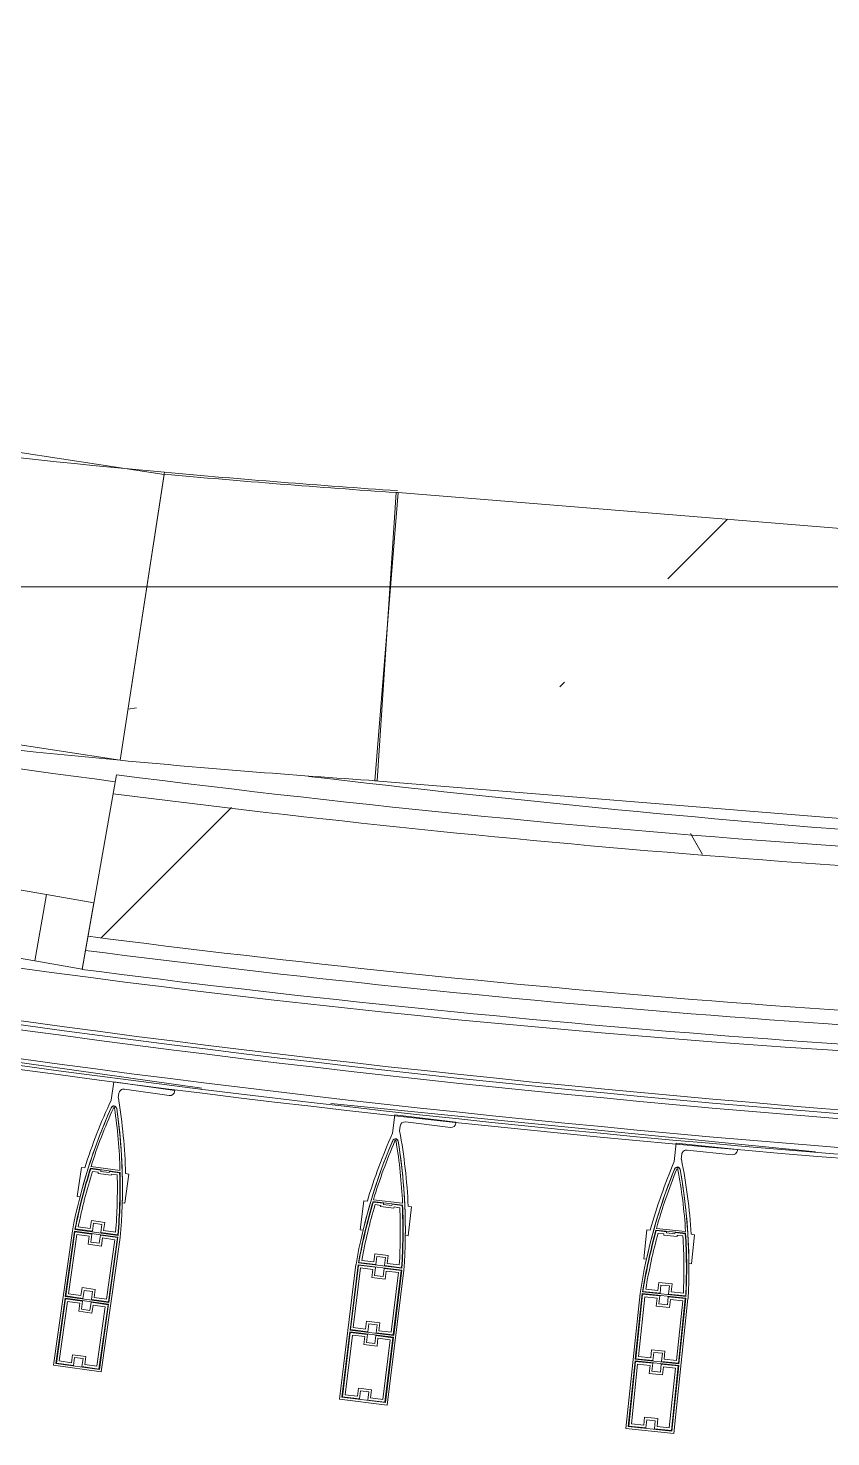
# Model space of a CAD drawing. Header units: millimetres. Extents: x 48966 to 155647, y -43515 to 26217.
# Drawn here: x 77072 to 77905, y -32265 to -30803 of the extents above; entities that cross this region are included whole.
import ezdxf

# ---------------------------------------------------------------- set-up
doc = ezdxf.new("R2010")
doc.units = ezdxf.units.MM
doc.linetypes.add('Осевые', pattern=[6350, 1270, -952.5, 3175, -952.5])
doc.linetypes.add('Сверху', pattern=[793.75, 476.25, -317.5])
for name, color, linetype, lineweight in [('Каркас_Импост', 7, 'Continuous', 9), ('Обобщенные модели', 7, 'Continuous', 9), ('Обобщенные модели-1', 7, 'Continuous', 18), ('Общие ребра', 7, 'Continuous', 9), ('Окна', 7, 'Continuous', 9), ('Окна-2', 7, 'Сверху', 9), ('Оси-2', 7, 'Осевые', 9), ('Остекление', 7, 'Continuous', 9), ('Перекрытия', 7, 'Continuous', 9), ('Стены', 7, 'Continuous', 9), ('Стены-1', 7, 'Continuous', 18), ('Штриховка разреза-1', 7, 'Continuous', 9)]:
    doc.layers.add(name, color=color, linetype=linetype, lineweight=lineweight)
doc.layers.add('Окна-1', color=7, linetype='Continuous', lineweight=9, true_color=0x804000)
pattern_1 = [(0, (0, 0), (812.8, 203.2), [67.056, -542.544, 67.056, -542.544, -3251.2]), (0, (0, 0), (812.8, 203.2), [-1219.2, 67.056, -1152.144, 67.056, -542.544, -1422.4]), (0, (0, 0), (812.8, 203.2), [-3048, 67.056, -339.344, 67.056, -948.944]), (120, (304.8, 101.6), (-582.37636, 602.30545), [67.056, -542.544, 67.056, -542.544, -3251.2]), (120, (304.8, 101.6), (-582.37636, 602.30545), [-1219.2, 67.056, -1152.144, 67.056, -542.544, -1422.4]), (120, (304.8, 101.6), (-582.37636, 602.30545), [-3048, 67.056, -339.344, 67.056, -948.944]), (240, (406.4, 508), (-230.42364, -805.50545), [67.056, -542.544, 67.056, -542.544, -3251.2]), (240, (406.4, 508), (-230.42364, -805.50545), [-1219.2, 67.056, -1152.144, 67.056, -542.544, -1422.4]), (240, (406.4, 508), (-230.42364, -805.50545), [-3048, 67.056, -339.344, 67.056, -948.944])]

# ---------------------------------------------------------------- blocks, each defined once
blk = doc.blocks.new('Обобщенные модели 2 - Обобщенные модели 2-1035725-План 5-го этажа на отм_ _12_600')
at = {"layer": 'Обобщенные модели'}
h = blk.add_hatch(dxfattribs=at)
h.set_pattern_fill('FP_1', color=256, style=0, pattern_type=2)
h.set_pattern_definition([(45, (0, 0), (168.3798, 617.3926), [793.75, -158.75, 6.706, -152.044])])
h.paths.add_polyline_path([(78428.4, -31664.7), (78452.6, -31365.7), (77455.8, -31285), (77431.6, -31584.1), (78241.6, -31649.6)], flags=0)
at = {"layer": 'Обобщенные модели-1'}
for p, q in [((77455.8, -31285), (77431.6, -31584.1)), ((78452.6, -31365.7), (77455.8, -31285)), ((77431.6, -31584.1), (78428.4, -31664.7))]:
    blk.add_line(p, q, dxfattribs=at)
blk = doc.blocks.new('Обвязочная балка 1 - Обвязочная балка 1-1451838-План 5-го этажа на отм_ _12_600')
at = {"layer": 'Обобщенные модели'}
for p, q in [((76723.8, -31829.3), (77252, -31903.4)), ((77385.6, -31919.3), (77888.9, -31969.5))]:
    blk.add_line(p, q, dxfattribs=at)
for radius in [15010.6, 15040.5]:
    blk.add_arc((79108.1, -16972), radius, 251.69985, 270.11242, dxfattribs=at)
at = {"layer": 'Обобщенные модели-1'}
for radius in [15005.4, 15001.4, 15051.4, 15047.4]:
    blk.add_arc((79108.1, -16972), radius, 251.69985, 270.11242, dxfattribs=at)
blk = doc.blocks.new('Профиль ламели682 - Профиль ламели-1666806-План 5-го этажа на отм_ _12_600')
at = {"layer": 'Обобщенные модели-1'}
for p, q in [((89806.9, 24507.1), (89806.9, 24366.2)), ((89856.9, 24507.1), (89806.9, 24507.1)), ((89809.1, 24436.5), (89809.1, 24504.9)), ((89809.1, 24504.9), (89854.7, 24504.9)), ((89827.4, 24504.4), (89809.6, 24504.4)), ((89809.6, 24504.4), (89809.6, 24437)), ((89812.1, 24439.5), (89812.1, 24501.9)), ((89812.1, 24501.9), (89824.9, 24501.9)), ((89824.9, 24501.9), (89824.9, 24493.5)), ((89827.4, 24496), (89827.4, 24504.4)), ((89836.3, 24496), (89827.4, 24496)), ((89854.2, 24504.4), (89836.3, 24504.4)), ((89836.3, 24504.4), (89836.3, 24496)), ((89838.8, 24493.5), (89838.8, 24501.9)), ((89838.8, 24501.9), (89851.7, 24501.9)), ((89851.7, 24501.9), (89851.7, 24439.5)), ((89854.2, 24437), (89854.2, 24504.4)), ((89854.7, 24504.9), (89854.7, 24436.5)), ((89856.9, 24366.2), (89856.9, 24507.1)), ((89824.9, 24493.5), (89838.8, 24493.5)), ((89809.6, 24437), (89827.4, 24437)), ((89824.9, 24439.5), (89812.1, 24439.5)), ((89838.8, 24447.9), (89824.9, 24447.9)), ((89824.9, 24447.9), (89824.9, 24439.5)), ((89827.4, 24437), (89827.4, 24445.4)), ((89827.4, 24445.4), (89836.3, 24445.4)), ((89836.3, 24445.4), (89836.3, 24437)), ((89836.3, 24437), (89854.2, 24437)), ((89838.8, 24439.5), (89838.8, 24447.9)), ((89851.7, 24439.5), (89838.8, 24439.5)), ((89854.7, 24436.5), (89809.1, 24436.5)), ((89809.1, 24434.6), (89854.7, 24434.6)), ((89809.1, 24366.2), (89809.1, 24434.6)), ((89827.4, 24434.1), (89809.6, 24434.1)), ((89809.6, 24434.1), (89809.6, 24366.7)), ((89812.1, 24369.2), (89812.1, 24431.6)), ((89812.1, 24431.6), (89824.9, 24431.6)), ((89824.9, 24431.6), (89824.9, 24423.2)), ((89824.9, 24423.2), (89838.8, 24423.2)), ((89827.4, 24425.7), (89827.4, 24434.1)), ((89836.3, 24425.7), (89827.4, 24425.7)), ((89854.2, 24434.1), (89836.3, 24434.1)), ((89836.3, 24434.1), (89836.3, 24425.7)), ((89838.8, 24423.2), (89838.8, 24431.6)), ((89838.8, 24431.6), (89851.7, 24431.6)), ((89851.7, 24431.6), (89851.7, 24369.2)), ((89854.2, 24366.7), (89854.2, 24434.1)), ((89854.7, 24434.6), (89854.7, 24366.2)), ((89854.7, 24366.2), (89809.1, 24366.2)), ((89809.1, 24364.3), (89854.6, 24364.3)), ((89809.6, 24366.7), (89827.4, 24366.7)), ((89827.4, 24363.8), (89809.6, 24363.8)), ((89824.9, 24369.2), (89812.1, 24369.2)), ((89838.8, 24377.6), (89824.9, 24377.6)), ((89824.9, 24377.6), (89824.9, 24369.2)), ((89827.4, 24366.7), (89827.4, 24375.1)), ((89827.4, 24375.1), (89836.3, 24375.1)), ((89827.4, 24355.4), (89827.4, 24363.8)), ((89836.3, 24375.1), (89836.3, 24366.7)), ((89836.3, 24366.7), (89854.2, 24366.7)), ((89854.2, 24363.8), (89836.3, 24363.8)), ((89836.3, 24363.8), (89836.3, 24355.4)), ((89838.8, 24369.2), (89838.8, 24377.6)), ((89851.7, 24369.2), (89838.8, 24369.2)), ((89812.2, 24361.3), (89824.9, 24361.3)), ((89824.9, 24361.3), (89824.9, 24352.9)), ((89824.9, 24352.9), (89838.8, 24352.9)), ((89836.3, 24355.4), (89827.4, 24355.4)), ((89838.8, 24352.9), (89838.8, 24361.3)), ((89838.8, 24361.3), (89851.5, 24361.3)), ((89809.8, 24330.1), (89806.9, 24330.1)), ((89806.9, 24330.1), (89806.9, 24299.7)), ((89856.8, 24330.1), (89853.9, 24330.1)), ((89856.8, 24299.7), (89856.8, 24330.1)), ((89806.9, 24299.7), (89810.5, 24299.7)), ((89847.4, 24299.2), (89816.3, 24299.2)), ((89816.6, 24297.3), (89847.1, 24297.3)), ((89816.8, 24299.7), (89827.4, 24299.7)), ((89824.9, 24302.2), (89818.9, 24302.2)), ((89838.8, 24303.5), (89824.9, 24303.5)), ((89824.9, 24303.5), (89824.9, 24302.2)), ((89827.4, 24299.7), (89827.4, 24301)), ((89827.4, 24301), (89836.3, 24301)), ((89836.3, 24301), (89836.3, 24299.7)), ((89836.3, 24299.7), (89846.9, 24299.7)), ((89838.8, 24302.2), (89838.8, 24303.5)), ((89844.8, 24302.2), (89838.8, 24302.2)), ((89853.2, 24299.7), (89856.8, 24299.7)), ((89828.9, 24223), (89828.9, 24218.1)), ((89835.9, 24207.1), (89835.9, 24226.3)), ((89771.9, 24208.1), (89771.9, 24207.1)), ((89771.9, 24207.1), (89835.9, 24207.1)), ((89823.9, 24213.1), (89776.9, 24213.1))]:
    blk.add_line(p, q, dxfattribs=at)
for centre, radius, start, end in [((90380.6, 24394.6), 574.5, 182.8338, 196.2258), ((90380.7, 24394.3), 572.3, 183.0109, 189.5715), ((90380.4, 24395.9), 571.8, 183.2193, 189.6867), ((89283.1, 24394.6), 574.5, 343.7742, 357.1662), ((89283.3, 24395.9), 571.8, 350.3133, 356.7807), ((89283, 24394.3), 572.3, 350.4285, 356.9891), ((90380.5, 24395.6), 569.3, 183.4571, 189.4457), ((89283.2, 24395.6), 569.3, 350.5543, 356.5429), ((90380.6, 24394.6), 574.5, 186.4465, 196.2576), ((89283.1, 24394.6), 574.5, 343.7424, 353.5535), ((90377.1, 24394.6), 574.5, 189.5084, 197.3712), ((90349, 24386.8), 539.8, 189.5428, 196.4344), ((89314.7, 24386.8), 539.8, 343.5656, 350.4572), ((89286.6, 24394.6), 574.5, 342.9661, 350.4916), ((89831.9, 24235.1), 3, 200, 340), ((89831.9, 24234.5), 2.84, 196.2576, 343.7424), ((89831.9, 24234.2), 0.645, 196.4344, 343.5656), ((89823.9, 24218.1), 5, 270, 0), ((89776.9, 24208.1), 5, 90, 180)]:
    blk.add_arc(centre, radius, start, end, dxfattribs=at)
blk = doc.blocks.new('Профиль ламели683 - Профиль ламели-1667078-План 5-го этажа на отм_ _12_600')
at = {"layer": 'Обобщенные модели-1'}
for p, q in [((89806.9, 24507.1), (89806.9, 24366.2)), ((89856.9, 24507.1), (89806.9, 24507.1)), ((89809.1, 24436.5), (89809.1, 24504.9)), ((89809.1, 24504.9), (89854.7, 24504.9)), ((89827.4, 24504.4), (89809.6, 24504.4)), ((89809.6, 24504.4), (89809.6, 24437)), ((89812.1, 24439.5), (89812.1, 24501.9)), ((89812.1, 24501.9), (89824.9, 24501.9)), ((89824.9, 24501.9), (89824.9, 24493.5)), ((89827.4, 24496), (89827.4, 24504.4)), ((89836.3, 24496), (89827.4, 24496)), ((89854.2, 24504.4), (89836.3, 24504.4)), ((89836.3, 24504.4), (89836.3, 24496)), ((89838.8, 24493.5), (89838.8, 24501.9)), ((89838.8, 24501.9), (89851.7, 24501.9)), ((89851.7, 24501.9), (89851.7, 24439.5)), ((89854.2, 24437), (89854.2, 24504.4)), ((89854.7, 24504.9), (89854.7, 24436.5)), ((89856.9, 24366.2), (89856.9, 24507.1)), ((89824.9, 24493.5), (89838.8, 24493.5)), ((89809.6, 24437), (89827.4, 24437)), ((89824.9, 24439.5), (89812.1, 24439.5)), ((89838.8, 24447.9), (89824.9, 24447.9)), ((89824.9, 24447.9), (89824.9, 24439.5)), ((89827.4, 24437), (89827.4, 24445.4)), ((89827.4, 24445.4), (89836.3, 24445.4)), ((89836.3, 24445.4), (89836.3, 24437)), ((89836.3, 24437), (89854.2, 24437)), ((89838.8, 24439.5), (89838.8, 24447.9)), ((89851.7, 24439.5), (89838.8, 24439.5)), ((89854.7, 24436.5), (89809.1, 24436.5)), ((89809.1, 24434.6), (89854.7, 24434.6)), ((89809.1, 24366.2), (89809.1, 24434.6)), ((89827.4, 24434.1), (89809.6, 24434.1)), ((89809.6, 24434.1), (89809.6, 24366.7)), ((89812.1, 24369.2), (89812.1, 24431.6)), ((89812.1, 24431.6), (89824.9, 24431.6)), ((89824.9, 24431.6), (89824.9, 24423.2)), ((89824.9, 24423.2), (89838.8, 24423.2)), ((89827.4, 24425.7), (89827.4, 24434.1)), ((89836.3, 24425.7), (89827.4, 24425.7)), ((89854.2, 24434.1), (89836.3, 24434.1)), ((89836.3, 24434.1), (89836.3, 24425.7)), ((89838.8, 24423.2), (89838.8, 24431.6)), ((89838.8, 24431.6), (89851.7, 24431.6)), ((89851.7, 24431.6), (89851.7, 24369.2)), ((89854.2, 24366.7), (89854.2, 24434.1)), ((89854.7, 24434.6), (89854.7, 24366.2)), ((89854.7, 24366.2), (89809.1, 24366.2)), ((89809.1, 24364.3), (89854.6, 24364.3)), ((89809.6, 24366.7), (89827.4, 24366.7)), ((89827.4, 24363.8), (89809.6, 24363.8)), ((89824.9, 24369.2), (89812.1, 24369.2)), ((89838.8, 24377.6), (89824.9, 24377.6)), ((89824.9, 24377.6), (89824.9, 24369.2)), ((89827.4, 24366.7), (89827.4, 24375.1)), ((89827.4, 24375.1), (89836.3, 24375.1)), ((89827.4, 24355.4), (89827.4, 24363.8)), ((89836.3, 24375.1), (89836.3, 24366.7)), ((89836.3, 24366.7), (89854.2, 24366.7)), ((89854.2, 24363.8), (89836.3, 24363.8)), ((89836.3, 24363.8), (89836.3, 24355.4)), ((89838.8, 24369.2), (89838.8, 24377.6)), ((89851.7, 24369.2), (89838.8, 24369.2)), ((89812.2, 24361.3), (89824.9, 24361.3)), ((89824.9, 24361.3), (89824.9, 24352.9)), ((89824.9, 24352.9), (89838.8, 24352.9)), ((89836.3, 24355.4), (89827.4, 24355.4)), ((89838.8, 24352.9), (89838.8, 24361.3)), ((89838.8, 24361.3), (89851.5, 24361.3)), ((89809.8, 24330.1), (89806.9, 24330.1)), ((89806.9, 24330.1), (89806.9, 24299.7)), ((89856.8, 24330.1), (89853.9, 24330.1)), ((89856.8, 24299.7), (89856.8, 24330.1)), ((89806.9, 24299.7), (89810.5, 24299.7)), ((89847.4, 24299.2), (89816.3, 24299.2)), ((89816.6, 24297.3), (89847.1, 24297.3)), ((89816.8, 24299.7), (89827.4, 24299.7)), ((89824.9, 24302.2), (89818.9, 24302.2)), ((89838.8, 24303.5), (89824.9, 24303.5)), ((89824.9, 24303.5), (89824.9, 24302.2)), ((89827.4, 24299.7), (89827.4, 24301)), ((89827.4, 24301), (89836.3, 24301)), ((89836.3, 24301), (89836.3, 24299.7)), ((89836.3, 24299.7), (89846.9, 24299.7)), ((89838.8, 24302.2), (89838.8, 24303.5)), ((89844.8, 24302.2), (89838.8, 24302.2)), ((89853.2, 24299.7), (89856.8, 24299.7)), ((89828.9, 24223), (89828.9, 24218.1)), ((89835.9, 24207.1), (89835.9, 24226.3)), ((89771.9, 24208.1), (89771.9, 24207.1)), ((89771.9, 24207.1), (89835.9, 24207.1)), ((89823.9, 24213.1), (89776.9, 24213.1))]:
    blk.add_line(p, q, dxfattribs=at)
for centre, radius, start, end in [((90380.6, 24394.6), 574.5, 182.8338, 196.2258), ((90380.7, 24394.3), 572.3, 183.0109, 189.5715), ((90380.4, 24395.9), 571.8, 183.2193, 189.6867), ((89283.1, 24394.6), 574.5, 343.7742, 357.1662), ((89283.3, 24395.9), 571.8, 350.3133, 356.7807), ((89283, 24394.3), 572.3, 350.4285, 356.9891), ((90380.5, 24395.6), 569.3, 183.4571, 189.4457), ((89283.2, 24395.6), 569.3, 350.5543, 356.5429), ((90380.6, 24394.6), 574.5, 186.4465, 196.2576), ((89283.1, 24394.6), 574.5, 343.7424, 353.5535), ((90377.1, 24394.6), 574.5, 189.5084, 197.3712), ((90349, 24386.8), 539.8, 189.5428, 196.4344), ((89314.7, 24386.8), 539.8, 343.5656, 350.4572), ((89286.6, 24394.6), 574.5, 342.9661, 350.4916), ((89831.9, 24235.1), 3, 200, 340), ((89831.9, 24234.5), 2.84, 196.2576, 343.7424), ((89831.9, 24234.2), 0.645, 196.4344, 343.5656), ((89823.9, 24218.1), 5, 270, 0), ((89776.9, 24208.1), 5, 90, 180)]:
    blk.add_arc(centre, radius, start, end, dxfattribs=at)
blk = doc.blocks.new('Профиль ламели684 - Профиль ламели-1667348-План 5-го этажа на отм_ _12_600')
at = {"layer": 'Обобщенные модели-1'}
for p, q in [((89806.9, 24507.1), (89806.9, 24366.2)), ((89856.9, 24507.1), (89806.9, 24507.1)), ((89809.1, 24436.5), (89809.1, 24504.9)), ((89809.1, 24504.9), (89854.7, 24504.9)), ((89827.4, 24504.4), (89809.6, 24504.4)), ((89809.6, 24504.4), (89809.6, 24437)), ((89812.1, 24439.5), (89812.1, 24501.9)), ((89812.1, 24501.9), (89824.9, 24501.9)), ((89824.9, 24501.9), (89824.9, 24493.5)), ((89827.4, 24496), (89827.4, 24504.4)), ((89836.3, 24496), (89827.4, 24496)), ((89854.2, 24504.4), (89836.3, 24504.4)), ((89836.3, 24504.4), (89836.3, 24496)), ((89838.8, 24493.5), (89838.8, 24501.9)), ((89838.8, 24501.9), (89851.7, 24501.9)), ((89851.7, 24501.9), (89851.7, 24439.5)), ((89854.2, 24437), (89854.2, 24504.4)), ((89854.7, 24504.9), (89854.7, 24436.5)), ((89856.9, 24366.2), (89856.9, 24507.1)), ((89824.9, 24493.5), (89838.8, 24493.5)), ((89809.6, 24437), (89827.4, 24437)), ((89824.9, 24439.5), (89812.1, 24439.5)), ((89838.8, 24447.9), (89824.9, 24447.9)), ((89824.9, 24447.9), (89824.9, 24439.5)), ((89827.4, 24437), (89827.4, 24445.4)), ((89827.4, 24445.4), (89836.3, 24445.4)), ((89836.3, 24445.4), (89836.3, 24437)), ((89836.3, 24437), (89854.2, 24437)), ((89838.8, 24439.5), (89838.8, 24447.9)), ((89851.7, 24439.5), (89838.8, 24439.5)), ((89854.7, 24436.5), (89809.1, 24436.5)), ((89809.1, 24434.6), (89854.7, 24434.6)), ((89809.1, 24366.2), (89809.1, 24434.6)), ((89827.4, 24434.1), (89809.6, 24434.1)), ((89809.6, 24434.1), (89809.6, 24366.7)), ((89812.1, 24369.2), (89812.1, 24431.6)), ((89812.1, 24431.6), (89824.9, 24431.6)), ((89824.9, 24431.6), (89824.9, 24423.2)), ((89824.9, 24423.2), (89838.8, 24423.2)), ((89827.4, 24425.7), (89827.4, 24434.1)), ((89836.3, 24425.7), (89827.4, 24425.7)), ((89854.2, 24434.1), (89836.3, 24434.1)), ((89836.3, 24434.1), (89836.3, 24425.7)), ((89838.8, 24423.2), (89838.8, 24431.6)), ((89838.8, 24431.6), (89851.7, 24431.6)), ((89851.7, 24431.6), (89851.7, 24369.2)), ((89854.2, 24366.7), (89854.2, 24434.1)), ((89854.7, 24434.6), (89854.7, 24366.2)), ((89854.7, 24366.2), (89809.1, 24366.2)), ((89809.1, 24364.3), (89854.6, 24364.3)), ((89809.6, 24366.7), (89827.4, 24366.7)), ((89827.4, 24363.8), (89809.6, 24363.8)), ((89824.9, 24369.2), (89812.1, 24369.2)), ((89838.8, 24377.6), (89824.9, 24377.6)), ((89824.9, 24377.6), (89824.9, 24369.2)), ((89827.4, 24366.7), (89827.4, 24375.1)), ((89827.4, 24375.1), (89836.3, 24375.1)), ((89827.4, 24355.4), (89827.4, 24363.8)), ((89836.3, 24375.1), (89836.3, 24366.7)), ((89836.3, 24366.7), (89854.2, 24366.7)), ((89854.2, 24363.8), (89836.3, 24363.8)), ((89836.3, 24363.8), (89836.3, 24355.4)), ((89838.8, 24369.2), (89838.8, 24377.6)), ((89851.7, 24369.2), (89838.8, 24369.2)), ((89812.2, 24361.3), (89824.9, 24361.3)), ((89824.9, 24361.3), (89824.9, 24352.9)), ((89824.9, 24352.9), (89838.8, 24352.9)), ((89836.3, 24355.4), (89827.4, 24355.4)), ((89838.8, 24352.9), (89838.8, 24361.3)), ((89838.8, 24361.3), (89851.5, 24361.3)), ((89809.8, 24330.1), (89806.9, 24330.1)), ((89806.9, 24330.1), (89806.9, 24299.7)), ((89856.8, 24330.1), (89853.9, 24330.1)), ((89856.8, 24299.7), (89856.8, 24330.1)), ((89806.9, 24299.7), (89810.5, 24299.7)), ((89847.4, 24299.2), (89816.3, 24299.2)), ((89816.6, 24297.3), (89847.1, 24297.3)), ((89816.8, 24299.7), (89827.4, 24299.7)), ((89824.9, 24302.2), (89818.9, 24302.2)), ((89838.8, 24303.5), (89824.9, 24303.5)), ((89824.9, 24303.5), (89824.9, 24302.2)), ((89827.4, 24299.7), (89827.4, 24301)), ((89827.4, 24301), (89836.3, 24301)), ((89836.3, 24301), (89836.3, 24299.7)), ((89836.3, 24299.7), (89846.9, 24299.7)), ((89838.8, 24302.2), (89838.8, 24303.5)), ((89844.8, 24302.2), (89838.8, 24302.2)), ((89853.2, 24299.7), (89856.8, 24299.7)), ((89828.9, 24223), (89828.9, 24218.1)), ((89835.9, 24207.1), (89835.9, 24226.3)), ((89771.9, 24208.1), (89771.9, 24207.1)), ((89771.9, 24207.1), (89835.9, 24207.1)), ((89823.9, 24213.1), (89776.9, 24213.1))]:
    blk.add_line(p, q, dxfattribs=at)
for centre, radius, start, end in [((90380.6, 24394.6), 574.5, 182.8338, 196.2258), ((90380.7, 24394.3), 572.3, 183.0109, 189.5715), ((90380.4, 24395.9), 571.8, 183.2193, 189.6867), ((89283.1, 24394.6), 574.5, 343.7742, 357.1662), ((89283.3, 24395.9), 571.8, 350.3133, 356.7807), ((89283, 24394.3), 572.3, 350.4285, 356.9891), ((90380.5, 24395.6), 569.3, 183.4571, 189.4457), ((89283.2, 24395.6), 569.3, 350.5543, 356.5429), ((90380.6, 24394.6), 574.5, 186.4465, 196.2576), ((89283.1, 24394.6), 574.5, 343.7424, 353.5535), ((90377.1, 24394.6), 574.5, 189.5084, 197.3712), ((90349, 24386.8), 539.8, 189.5428, 196.4344), ((89314.7, 24386.8), 539.8, 343.5656, 350.4572), ((89286.6, 24394.6), 574.5, 342.9661, 350.4916), ((89831.9, 24235.1), 3, 200, 340), ((89831.9, 24234.5), 2.84, 196.2576, 343.7424), ((89831.9, 24234.2), 0.645, 196.4344, 343.5656), ((89823.9, 24218.1), 5, 270, 0), ((89776.9, 24208.1), 5, 90, 180)]:
    blk.add_arc(centre, radius, start, end, dxfattribs=at)
blk = doc.blocks.new('Окно 2-Распашное - Один переплет с многокамерным стеклопакетом - 30674-99 - ОК-1 1200-1800-V72-План 5-го этажа на отм_ _12_600')
at = {"layer": 'Каркас_Импост'}
for p, q in [((-550, 102.5), (-550, 32.5)), ((-487, 102.5), (-550, 102.5)), ((-487, 88.5), (-487, 102.5)), ((-487, 102.5), (-41, 102.5)), ((-487, 88.5), (-487, 102.5)), ((41, 102.5), (-41, 102.5)), ((-41, 102.5), (-41, 88.5)), ((-41, 88.5), (-41, 102.5)), ((41, 88.5), (41, 102.5)), ((41, 102.5), (487, 102.5)), ((41, 102.5), (41, 88.5)), ((550, 102.5), (487, 102.5)), ((487, 102.5), (487, 88.5)), ((487, 102.5), (487, 88.5)), ((550, 32.5), (550, 102.5)), ((-507, 32.5), (-507, 88.5)), ((-507, 88.5), (-487, 88.5)), ((-21, 88.5), (-507, 88.5)), ((-507, 32.5), (-507, 88.5)), ((-41, 88.5), (-487, 88.5)), ((-41, 88.5), (-21, 88.5)), ((-21, 88.5), (-21, 32.5)), ((-21, 32.5), (-21, 88.5)), ((21, 32.5), (21, 88.5)), ((21, 88.5), (41, 88.5)), ((21, 88.5), (21, 32.5)), ((507, 88.5), (21, 88.5)), ((487, 88.5), (41, 88.5)), ((487, 88.5), (507, 88.5)), ((507, 88.5), (507, 32.5)), ((507, 88.5), (507, 32.5)), ((-438, 86.5), (-495, 86.5)), ((-495, 86.5), (-495, 30.5)), ((-438, 66.5), (-438, 86.5)), ((-90, 86.5), (-438, 86.5)), ((-438, 86.5), (-438, 66.5)), ((-33, 86.5), (-90, 86.5)), ((-90, 86.5), (-90, 66.5)), ((-90, 86.5), (-90, 66.5)), ((-33, 30.5), (-33, 86.5)), ((90, 86.5), (33, 86.5)), ((33, 86.5), (33, 30.5)), ((90, 66.5), (90, 86.5)), ((90, 66.5), (90, 86.5)), ((438, 86.5), (90, 86.5)), ((438, 86.5), (438, 66.5)), ((495, 86.5), (438, 86.5)), ((438, 66.5), (438, 86.5)), ((495, 30.5), (495, 86.5)), ((-458, 34.5), (-458, 66.5)), ((-458, 66.5), (-458, 34.5)), ((-456.2, 66.5), (-438, 66.5)), ((-70, 66.5), (-456.2, 66.5)), ((-438, 66.5), (-90, 66.5)), ((-90, 66.5), (-70, 66.5)), ((-70, 66.5), (-70, 34.5)), ((-70, 66.5), (-70, 34.5)), ((70, 34.5), (70, 66.5)), ((70, 66.5), (90, 66.5)), ((458, 66.5), (70, 66.5)), ((70, 34.5), (70, 66.5)), ((90, 66.5), (438, 66.5)), ((438, 66.5), (458, 66.5)), ((458, 66.5), (458, 35.8)), ((458, 35.8), (458, 66.5)), ((-550, 32.5), (-507, 32.5)), ((-495, 30.5), (-515, 30.5)), ((-515, 30.5), (-515, 16.5)), ((-495, 32.5), (-507, 32.5)), ((-438, 34.5), (-458, 34.5)), ((-458, 34.5), (-70, 34.5)), ((-438, 16.5), (-438, 34.5)), ((-90, 34.5), (-438, 34.5)), ((-438, 34.5), (-438, 16.5)), ((-70, 34.5), (-90, 34.5)), ((-90, 34.5), (-90, 16.5)), ((-90, 34.5), (-90, 16.5)), ((-21, 32.5), (-33, 32.5)), ((-13, 30.5), (-33, 30.5)), ((-21, 32.5), (21, 32.5)), ((-13, 16.5), (-13, 30.5)), ((33, 30.5), (13, 30.5)), ((13, 30.5), (13, 16.5)), ((33, 32.5), (21, 32.5)), ((90, 34.5), (70, 34.5)), ((70, 34.5), (458, 34.5)), ((90, 16.5), (90, 34.5)), ((90, 16.5), (90, 34.5)), ((438, 34.5), (90, 34.5)), ((458, 34.5), (438, 34.5)), ((438, 34.5), (438, 16.5)), ((438, 16.5), (438, 32.3)), ((507, 32.5), (495, 32.5)), ((515, 30.5), (495, 30.5)), ((507, 32.5), (550, 32.5)), ((515, 16.5), (515, 30.5)), ((-515, 16.5), (-438, 16.5)), ((-438, 16.5), (-90, 16.5)), ((-90, 16.5), (-13, 16.5)), ((13, 16.5), (90, 16.5)), ((90, 16.5), (438, 16.5)), ((438, 16.5), (515, 16.5))]:
    blk.add_line(p, q, dxfattribs=at)
at = {"layer": 'Окна'}
for p, q in [((-437.6, 102.5), (-487, 102.5)), ((-487, 102.5), (-474.6, 102.5)), ((-53.3, 102.5), (-41, 102.5)), ((53.3, 102.5), (41, 102.5)), ((438.2, 102.5), (487, 102.5)), ((487, 102.5), (474.8, 102.5)), ((-70, 62.5), (-458, 62.5)), ((-458, 52.5), (-458, 62.5)), ((-85, 62.5), (-443, 62.5)), ((-70, 62.5), (-70, 52.5)), ((70, 52.5), (70, 62.5)), ((458, 62.5), (70, 62.5)), ((443, 62.5), (85, 62.5)), ((458, 62.5), (458, 52.5)), ((-458, 52.5), (-70, 52.5)), ((-70, 48.5), (-458, 48.5)), ((-458, 38.5), (-458, 48.5)), ((-443, 52.5), (-85, 52.5)), ((-85, 48.5), (-443, 48.5)), ((-70, 48.5), (-70, 38.5)), ((70, 52.5), (458, 52.5)), ((70, 38.5), (70, 48.5)), ((458, 48.5), (70, 48.5)), ((85, 52.5), (443, 52.5)), ((443, 48.5), (85, 48.5)), ((458, 48.5), (458, 38.5)), ((-458, 38.5), (-70, 38.5)), ((-443, 38.5), (-85, 38.5)), ((70, 38.5), (458, 38.5)), ((85, 38.5), (443, 38.5))]:
    blk.add_line(p, q, dxfattribs=at)
at = {"layer": 'Окна-1'}
for p, q in [((-600, 102.5), (-600, 32.5)), ((-550, 102.5), (-600, 102.5)), ((-550, 32.5), (-550, 102.5)), ((550, 102.5), (-550, 102.5)), ((-550, 32.5), (-550, 102.5)), ((600, 102.5), (550, 102.5)), ((550, 102.5), (550, 32.5)), ((550, 32.5), (550, 102.5)), ((600, 32.5), (600, 102.5)), ((-600, 32.5), (-550, 32.5)), ((-550, 32.5), (-495, 32.5)), ((-33, 32.5), (33, 32.5)), ((495, 32.5), (550, 32.5)), ((550, 32.5), (600, 32.5))]:
    blk.add_line(p, q, dxfattribs=at)
at = {"layer": 'Остекление'}
for p, q in [((-70, 66.5), (-458, 66.5)), ((-458, 66.5), (-458, 62.5)), ((-458, 62.5), (-70, 62.5)), ((-70, 62.5), (-70, 66.5)), ((70, 66.5), (70, 62.5)), ((458, 66.5), (70, 66.5)), ((70, 62.5), (458, 62.5)), ((458, 62.5), (458, 66.5)), ((-70, 52.5), (-458, 52.5)), ((-458, 52.5), (-458, 48.5)), ((-458, 48.5), (-70, 48.5)), ((-70, 48.5), (-70, 52.5)), ((70, 52.5), (70, 48.5)), ((458, 52.5), (70, 52.5)), ((70, 48.5), (458, 48.5)), ((458, 48.5), (458, 52.5)), ((-70, 38.5), (-458, 38.5)), ((-458, 38.5), (-458, 34.5)), ((-458, 34.5), (-70, 34.5)), ((-70, 34.5), (-70, 38.5)), ((70, 38.5), (70, 34.5)), ((458, 38.5), (70, 38.5)), ((70, 34.5), (458, 34.5)), ((458, 34.5), (458, 38.5))]:
    blk.add_line(p, q, dxfattribs=at)
blk = doc.blocks.new('M_Окно-Квадратный проем - 1200 x 1800 mm-1791807-План 5-го этажа на отм_ _12_600')
at = {"layer": 'Окна'}
for p, q in [((-608.2, -150), (-608.2, 150)), ((591.8, 150), (591.8, -150))]:
    blk.add_line(p, q, dxfattribs=at)
at = {"layer": 'Окна-2'}
for p, q in [((-608.2, 150), (591.8, 150)), ((591.8, -150), (-608.2, -150))]:
    blk.add_line(p, q, dxfattribs=at)

msp = doc.modelspace()

# ---------------------------------------------------------------- hatches: boundary and pattern name
at = {"layer": 'Штриховка разреза-1'}
h = msp.add_hatch(dxfattribs=at)
h.set_pattern_fill('FP_7', color=256, style=0, pattern_type=2)
h.set_pattern_definition([(50, (0, 0), (1457.472, -127.512), [152.4, -1676.4]), (355, (0, 0), (-281.942, 1528.454), [121.92, -1341.12]), (100.451, (121.5, -10.6), (1175.54, 1400.933), [129.52, -1424.72]), (46.184, (0, 406.4), (2168.632, -336.34), [228.6, -2514.6]), (96.636, (180.7, 378.4), (1899.22, 1979.42), [194.28, -2137.08]), (351.184, (0, 406.4), (1899.24, 1979.4), [182.88, -2011.68]), (21, (203.2, 304.8), (1212.915, -818.121), [152.4, -1676.4]), (326, (203.2, 304.8), (494.417, 1473.504), [121.92, -1341.12]), (71.451, (304.3, 236.6), (1707.337, 655.37), [129.52, -1424.72]), (37.5, (0, 0), (24.7094, 676.4402), [67.056, -1257.808, 67.056, -1294.384, -1346.2]), (37.5, (0, 0), (24.7094, 676.4402), [-2686.304, 67.056, -1279.144]), (7.5, (0, 0), (534.558, 801.444), [67.056, -709.168, 67.056, -1227.328, -513.08]), (7.5, (0, 0), (534.558, 801.444), [-2070.608, 67.056, -446.024]), (327.5, (-453.14, 0), (1084.7275, -45.8312), [67.056, -440.944, 67.056, -1517.904, -2103.12]), (327.5, (-453.14, 0), (1084.7275, -45.8312), [-2092.96, 67.056, -2036.064]), (317.5, (-656.3, 0), (1185.035, 203.414), [67.056, -593.344, 67.056, -985.52, -1493.52]), (317.5, (-656.3, 0), (1185.035, 203.414), [-1712.976, 67.056, -1426.464])])
h.paths.add_polyline_path([(77433.7, -31584.2), (77453.7, -31284.9), (77212.7, -31265.8), (77167.1, -31562.9), (77408.7, -31582.4)], flags=0)
h.paths.add_polyline_path([(75979.5, -31380.4), (75999.9, -31257.7), (76026.6, -31083.7), (75742.9, -31017.5), (75510.3, -30957.1), (75255, -30883.4), (75001.7, -30802.9), (74906.9, -31087.5), (75043.2, -31131.8), (75326.4, -31216.7), (75508.4, -31267.3), (75743.3, -31326.7)], flags=0)
h = msp.add_hatch(dxfattribs=at)
h.set_pattern_fill('FP_8', color=256, style=0, pattern_type=2)
h.set_pattern_definition(pattern_1)
h.paths.add_polyline_path([(78431.6, -31697.6), (78431.6, -31682.6), (78658.1, -31681.7), (78241.6, -31669.8), (77928.5, -31653.1), (77545.3, -31621.2), (77163.2, -31578), (77159.7, -31597.7), (77476.7, -31634.4), (77825.2, -31665.3), (78112.8, -31684.4), (78241.6, -31689.7)], flags=0)
h.paths.add_polyline_path([(75977.8, -31390.1), (75981.3, -31370.4), (75666.6, -31295.8), (75326.4, -31205.4), (75043.4, -31123.2), (75037.6, -31142.3), (75348.9, -31232.7), (75742.9, -31334.4)], flags=0)
h = msp.add_hatch(dxfattribs=at)
h.set_pattern_fill('FP_9', color=256, style=0, pattern_type=2)
h.set_pattern_definition([(45, (0, 0), (-707.107, 707.107), []), (135, (0, 0), (-707.107, -707.107), [])])
h.paths.add_polyline_path([(78431.6, -31847.7), (78431.6, -31697.6), (78112.8, -31684.4), (77794.4, -31663.3), (77408.7, -31626.5), (77159.7, -31597.7), (77133.7, -31745.6), (77457.2, -31783.2), (77825.2, -31815.6), (78106.3, -31834.2), (78241.6, -31839.8)], flags=0)
h.paths.add_polyline_path([(75951.8, -31538), (75977.8, -31390.1), (75662.4, -31315.3), (75326.4, -31226.2), (75037.6, -31142.3), (74994, -31285.8), (75326.4, -31381.9), (75630.5, -31462), (75951.1, -31537.8)], flags=0)
h = msp.add_hatch(dxfattribs=at)
h.set_pattern_fill('FP_8', color=256, style=0, pattern_type=2)
h.set_pattern_definition(pattern_1)
h.paths.add_polyline_path([(78431.6, -31862.7), (78431.6, -31847.7), (78033.4, -31829.4), (77692.2, -31804.6), (77408.7, -31777.6), (77133.7, -31745.6), (77131.1, -31760.4), (77527, -31804.6), (77825.2, -31830.7), (78105.6, -31849.2), (78241.6, -31854.8)], flags=0)
h.paths.add_polyline_path([(75949.2, -31552.8), (75951.1, -31537.8), (75630.5, -31462), (75311.1, -31377.9), (74994, -31285.8), (74989.6, -31300.2), (75326.4, -31397.4), (75627.3, -31476.6), (75945.8, -31552)], flags=0)

# ---------------------------------------------------------------- linework, layer by layer
at = {"layer": 'Общие ребра'}
for centre, radius, start, end in [((78109.6, -21470.7), 9836.1, 264.76795, 266.17645), ((78109.6, -21470.7), 9836.1, 264.76795, 266.17645), ((78810.2, -18734.1), 12969, 262.68864, 268.32742), ((78810.2, -18734.1), 13119, 262.6583, 268.34655), ((78810.2, -18734.1), 13134, 262.6553, 268.34844)]:
    msp.add_arc(centre, radius, start, end, dxfattribs=at)
at = {"layer": 'Оси-2'}
msp.add_line((150171.6, -31382.9), (50565.6, -31382.9), dxfattribs=at)
at = {"layer": 'Перекрытия'}
msp.add_arc((79109.6, -16857.8), 14825.1, 263.23219, 268.2251, dxfattribs=at)
at = {"layer": 'Стены'}
msp.add_line((77167.1, -31562.9), (77212.7, -31265.8), dxfattribs=at)
for centre, radius, start, end in [((78109.6, -21470.7), 9834.1, 257.77285, 264.76866), ((78109.6, -21470.7), 10136.1, 260.71047, 264.66432), ((78673.1, -20051), 11632.7, 259.10001, 262.53576), ((78673.1, -20051), 11837.7, 256.96736, 268.831)]:
    msp.add_arc(centre, radius, start, end, dxfattribs=at)
at = {"layer": 'Стены-1'}
for p, q in [((77212.7, -31265.8), (77167.1, -31562.9)), ((77213, -31263.8), (77212.7, -31265.8)), ((77433.7, -31584.2), (77453.7, -31284.9)), ((77163.2, -31578), (77127.7, -31780.1))]:
    msp.add_line(p, q, dxfattribs=at)
at = {"layer": 'Стены-1', "flags": 128}
msp.add_lwpolyline([(77453.7, -31284.9), (77454.3, -31284.9), (77454.8, -31285)], dxfattribs=at)
at = {"layer": 'Стены-1'}
for centre, radius, start, end in [((78109.6, -21470.7), 9834.1, 264.76866, 266.18264), ((78109.6, -21470.7), 10136.1, 264.66432, 266.17645), ((78810.2, -18734.1), 12949, 262.69274, 269.49886), ((78810.2, -18734.1), 13154, 262.65132, 268.35095)]:
    msp.add_arc(centre, radius, start, end, dxfattribs=at)

# ---------------------------------------------------------------- block references
at = {"layer": 'Обобщенные модели'}
for name in ['Обвязочная балка 1 - Обвязочная балка 1-1451838-План 5-го этажа на отм_ _12_600', 'Обобщенные модели 2 - Обобщенные модели 2-1035725-План 5-го этажа на отм_ _12_600']:
    msp.add_blockref(name, (0, 0), dxfattribs=at)
for name, p, rotation in [('Профиль ламели684 - Профиль ламели-1667348-План 5-го этажа на отм_ _12_600', (169491, -20428), 172.0000000000666), ('Профиль ламели683 - Профиль ламели-1667078-План 5-го этажа на отм_ _12_600', (169568.5, -18852.5), 173.0000000000761), ('Профиль ламели682 - Профиль ламели-1666806-План 5-го этажа на отм_ _12_600', (169618.4, -17276.2), 174.0000000000526)]:
    msp.add_blockref(name, p, dxfattribs=dict(at, rotation=rotation))
at = {"layer": 'Окна'}
for name, p, rotation in [('M_Окно-Квадратный проем - 1200 x 1800 mm-1791807-План 5-го этажа на отм_ _12_600', (76588.7, -31322.3), 171.2707568571467), ('Окно 2-Распашное - Один переплет с многокамерным стеклопакетом - 30674-99 - ОК-1 1200-1800-V72-План 5-го этажа на отм_ _12_600', (76554.5, -31575.1), 170.0369605436117)]:
    msp.add_blockref(name, p, dxfattribs=dict(at, rotation=rotation))

doc.saveas('drawing.dxf')
